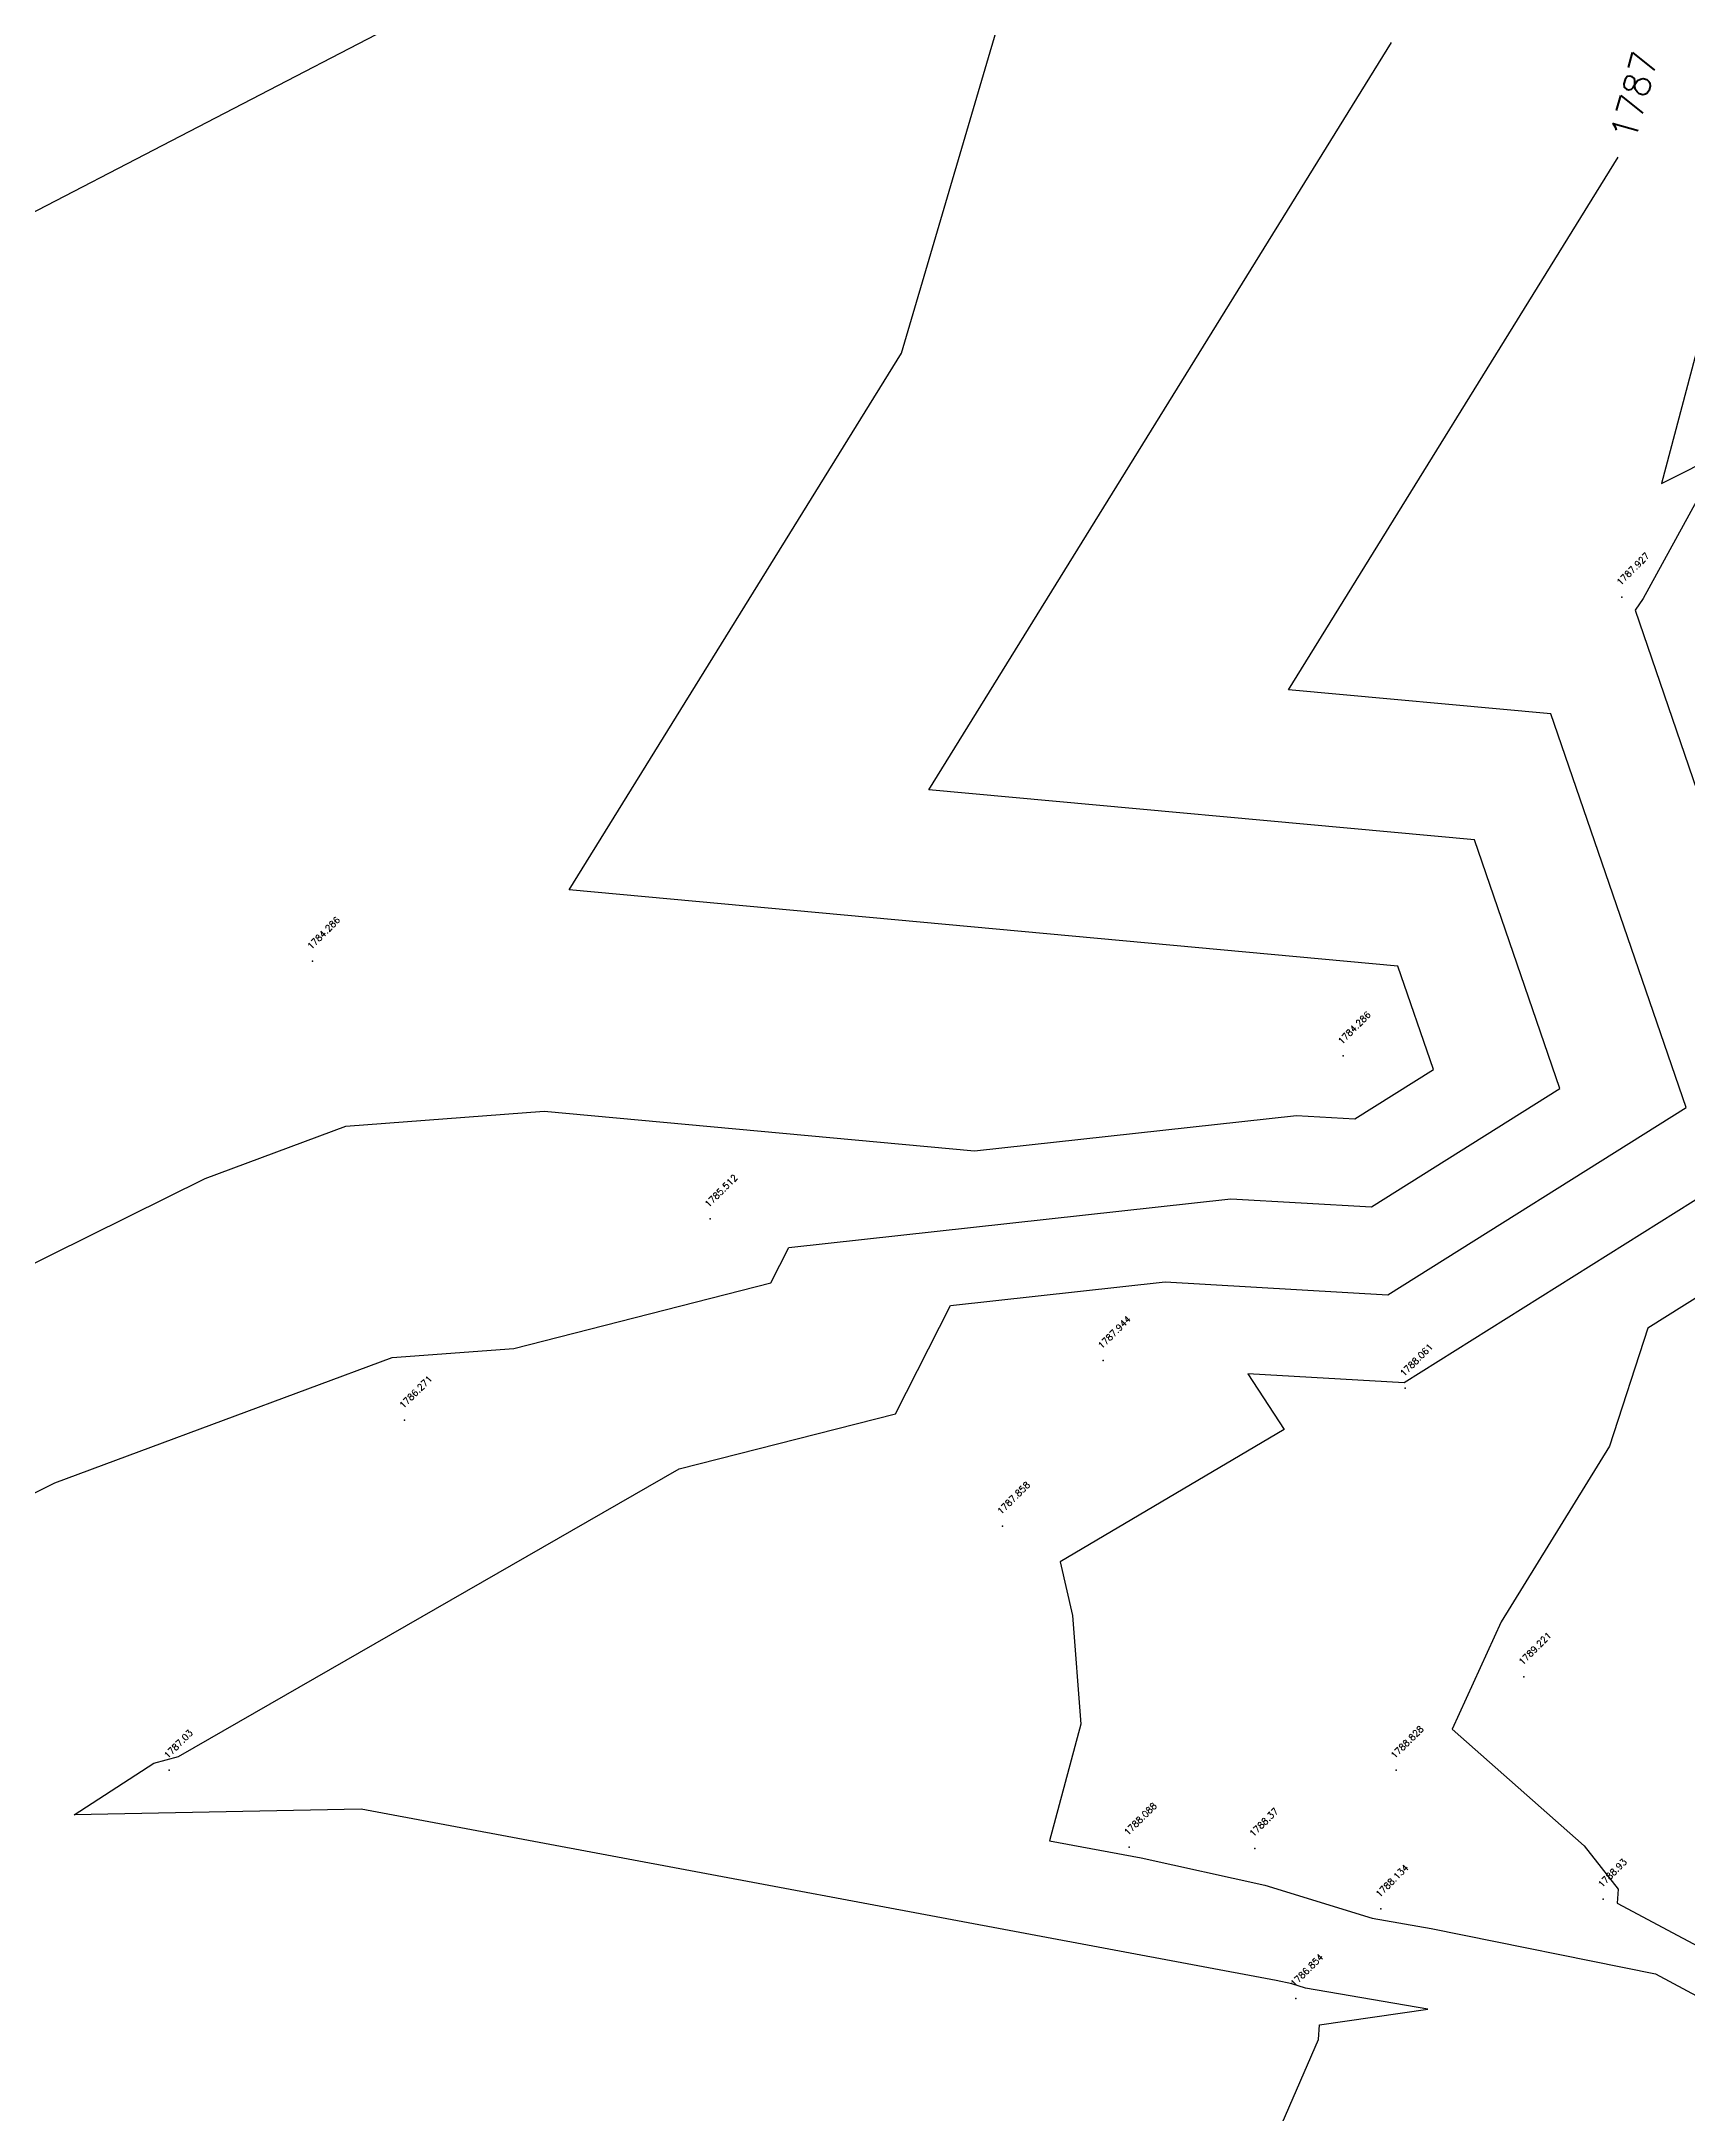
# Model space of a CAD drawing. Header units: inches. Extents: x 9956484 to 9957113, y 272553 to 273016.
# Drawn here: x 9956694 to 9956757.4, y 272677.7 to 272757.5 of the extents above; entities that cross this region are included whole.
import ezdxf
from ezdxf.enums import TextEntityAlignment as Align

# ---------------------------------------------------------------- set-up
doc = ezdxf.new("R2010")
doc.units = ezdxf.units.IN
doc.header["$MEASUREMENT"] = 0
doc.layers.add('Cont_Annotation', color=7, linetype='Continuous', lineweight=15)
for name, color, linetype in [('Contour', 4, 'Continuous'), ('Index_Contour', 8, 'Continuous'), ('Points', 7, 'Continuous'), ('Points-ELV', 6, 'Continuous'), ('Points-NUM', 4, 'Continuous'), ('Points-TXT', 3, 'Continuous')]:
    doc.layers.add(name, color=color, linetype=linetype)
doc.styles.add('Cont_Anno', font='')
doc.styles.add('romans', font='romans.shx')
doc.styles.get('Cont_Anno').set_extended_font_data('romans', bold=True)

# ---------------------------------------------------------------- blocks, each defined once
blk = doc.blocks.new('POINTS')
at = {"layer": 'Points'}
blk.add_line((0, 0), (0, 0), dxfattribs=at)
blk.add_point((0, 0), dxfattribs=at)
at = {"layer": 'Points-ELV', "style": 'romans'}
blk.add_attdef('ELEV', text='', height=1, rotation=45, dxfattribs=at).set_placement((0, 0), align=Align.BOTTOM_LEFT)
at = {"layer": 'Points-NUM', "style": 'romans'}
blk.add_attdef('PTNUM', text='', height=1, dxfattribs=at).set_placement((0, 0), align=Align.BOTTOM_RIGHT)
at = {"layer": 'Points-TXT', "style": 'romans'}
blk.add_attdef('DESC', text='', height=1, dxfattribs=at).set_placement((0, 0), align=Align.BOTTOM_RIGHT)

msp = doc.modelspace()

# ---------------------------------------------------------------- linework, layer by layer
at = {"layer": 'Contour'}
for points, elevation in [([(9956713.419, 272774.161), (9956708.896, 272758.797), (9956683.221, 272745.484), (9956637.314, 272759.632), (9956620.75, 272728.907), (9956615.648, 272718.536), (9956587.486, 272737.901), (9956586.458, 272737.508), (9956572.91, 272736.768), (9956545.098, 272709.32), (9956546.151, 272711.494), (9956548.783, 272716.917), (9956573.196, 272757.693)], 1784), ([(9956629.135, 272695.689), (9956634.17, 272693.826), (9956642.991, 272696.138), (9956659.494, 272692.686), (9956662.045, 272693.321), (9956672.854, 272694.013), (9956679.401, 272692.386), (9956685.54, 272697.586), (9956694.485, 272702.016), (9956707.466, 272706.838), (9956712.146, 272707.191), (9956722.043, 272709.711), (9956722.738, 272711.076), (9956739.738, 272712.95), (9956745.15, 272712.637), (9956752.395, 272717.185), (9956749.113, 272726.752), (9956728.124, 272728.682), (9956745.925, 272757.435)], 1786), ([(9956739.897, 272673.189), (9956743.111, 272680.599), (9956743.15, 272681.159), (9956747.325, 272681.771), (9956742.613, 272682.574), (9956742.087, 272682.737), (9956741.481, 272682.87), (9956706.279, 272689.464), (9956695.237, 272689.239), (9956698.305, 272691.238), (9956699.248, 272691.492), (9956718.518, 272702.555), (9956726.84, 272704.674), (9956728.958, 272708.838), (9956737.213, 272709.747), (9956745.783, 272709.251), (9956757.255, 272716.453), (9956752.059, 272731.601), (9956741.962, 272732.53), (9956754.648, 272753.021)], 1787), ([(9956759.046, 272750.769), (9956756.313, 272740.472), (9956758.69, 272741.661), (9956755.607, 272736.037), (9956755.299, 272735.59), (9956762.115, 272715.72), (9956746.415, 272705.866), (9956740.394, 272706.214), (9956741.797, 272704.064), (9956733.173, 272698.977), (9956733.647, 272696.912), (9956733.967, 272692.727), (9956732.76, 272688.247), (9956736.29, 272687.586), (9956741.045, 272686.54), (9956745.174, 272685.262), (9956747.447, 272684.874), (9956756.078, 272683.121), (9956759.576, 272681.254)], 1788), ([(9956766.975, 272714.988), (9956755.785, 272707.964), (9956754.309, 272703.426), (9956750.148, 272696.674), (9956748.251, 272692.534), (9956753.336, 272688.056), (9956754.645, 272686.381), (9956754.612, 272685.843), (9956762.378, 272681.697)], 1789)]:
    msp.add_lwpolyline(points, dxfattribs=dict(at, elevation=elevation))
at = {"layer": 'Index_Contour', "elevation": 1785}
msp.add_lwpolyline([(9956626.496, 272700.559), (9956635.261, 272697.314), (9956650.617, 272701.339), (9956652.021, 272701.046), (9956652.61, 272701.192), (9956657.095, 272701.549), (9956688.416, 272707.853), (9956700.274, 272713.727), (9956705.681, 272715.735), (9956713.315, 272716.311), (9956729.876, 272714.788), (9956742.262, 272716.153), (9956744.517, 272716.023), (9956747.535, 272717.917), (9956746.168, 272721.902), (9956714.287, 272724.835), (9956727.066, 272745.476), (9956732.613, 272764.318)], dxfattribs=at)

# ---------------------------------------------------------------- block references
at = {"layer": 'Points', "linetype": 'Continuous'}
ref = msp.add_blockref('POINTS', (9956754.789, 272736.096, 1787.927), dxfattribs=at)
ref.add_attrib('ELEV', '1787.927', dxfattribs={"layer": 'Points-ELV', "height": 0.25, "rotation": 45, "style": 'romans'}).set_placement((9956754.789, 272736.471, 1787.927), align=Align.BOTTOM_LEFT)
ref = msp.add_blockref('POINTS', (9956704.407, 272722.088, 1784.286), dxfattribs=at)
ref.add_attrib('ELEV', '1784.286', dxfattribs={"layer": 'Points-ELV', "height": 0.25, "rotation": 45, "style": 'romans'}).set_placement((9956704.407, 272722.463, 1784.286), align=Align.BOTTOM_LEFT)
ref = msp.add_blockref('POINTS', (9956744.065, 272718.44, 1784.286), dxfattribs=at)
ref.add_attrib('ELEV', '1784.286', dxfattribs={"layer": 'Points-ELV', "height": 0.25, "rotation": 45, "style": 'romans'}).set_placement((9956744.065, 272718.815, 1784.286), align=Align.BOTTOM_LEFT)
ref = msp.add_blockref('POINTS', (9956719.702, 272712.169, 1785.512), dxfattribs=at)
ref.add_attrib('ELEV', '1785.512', dxfattribs={"layer": 'Points-ELV', "height": 0.25, "rotation": 45, "style": 'romans'}).set_placement((9956719.702, 272712.544, 1785.512), align=Align.BOTTOM_LEFT)
ref = msp.add_blockref('POINTS', (9956734.83, 272706.724, 1787.944), dxfattribs=at)
ref.add_attrib('ELEV', '1787.944', dxfattribs={"layer": 'Points-ELV', "height": 0.25, "rotation": 45, "style": 'romans'}).set_placement((9956734.83, 272707.099, 1787.944), align=Align.BOTTOM_LEFT)
ref = msp.add_blockref('POINTS', (9956746.454, 272705.659, 1788.061), dxfattribs=at)
ref.add_attrib('ELEV', '1788.061', dxfattribs={"layer": 'Points-ELV', "height": 0.25, "rotation": 45, "style": 'romans'}).set_placement((9956746.454, 272706.034, 1788.061), align=Align.BOTTOM_LEFT)
ref = msp.add_blockref('POINTS', (9956707.95, 272704.427, 1786.271), dxfattribs=at)
ref.add_attrib('ELEV', '1786.271', dxfattribs={"layer": 'Points-ELV', "height": 0.25, "rotation": 45, "style": 'romans'}).set_placement((9956707.95, 272704.802, 1786.271), align=Align.BOTTOM_LEFT)
ref = msp.add_blockref('POINTS', (9956730.956, 272700.352, 1787.858), dxfattribs=at)
ref.add_attrib('ELEV', '1787.858', dxfattribs={"layer": 'Points-ELV', "height": 0.25, "rotation": 45, "style": 'romans'}).set_placement((9956730.956, 272700.727, 1787.858), align=Align.BOTTOM_LEFT)
ref = msp.add_blockref('POINTS', (9956751.018, 272694.559, 1789.221), dxfattribs=at)
ref.add_attrib('ELEV', '1789.221', dxfattribs={"layer": 'Points-ELV', "height": 0.25, "rotation": 45, "style": 'romans'}).set_placement((9956751.018, 272694.934, 1789.221), align=Align.BOTTOM_LEFT)
ref = msp.add_blockref('POINTS', (9956698.89, 272690.96, 1787.03), dxfattribs=at)
ref.add_attrib('ELEV', '1787.03', dxfattribs={"layer": 'Points-ELV', "height": 0.25, "rotation": 45, "style": 'romans'}).set_placement((9956698.89, 272691.335, 1787.03), align=Align.BOTTOM_LEFT)
ref = msp.add_blockref('POINTS', (9956746.098, 272690.958, 1788.828), dxfattribs=at)
ref.add_attrib('ELEV', '1788.828', dxfattribs={"layer": 'Points-ELV', "height": 0.25, "rotation": 45, "style": 'romans'}).set_placement((9956746.098, 272691.333, 1788.828), align=Align.BOTTOM_LEFT)
ref = msp.add_blockref('POINTS', (9956735.833, 272688.001, 1788.088), dxfattribs=at)
ref.add_attrib('ELEV', '1788.088', dxfattribs={"layer": 'Points-ELV', "height": 0.25, "rotation": 45, "style": 'romans'}).set_placement((9956735.833, 272688.376, 1788.088), align=Align.BOTTOM_LEFT)
ref = msp.add_blockref('POINTS', (9956740.66, 272687.947, 1788.37), dxfattribs=at)
ref.add_attrib('ELEV', '1788.37', dxfattribs={"layer": 'Points-ELV', "height": 0.25, "rotation": 45, "style": 'romans'}).set_placement((9956740.66, 272688.322, 1788.37), align=Align.BOTTOM_LEFT)
ref = msp.add_blockref('POINTS', (9956745.517, 272685.622, 1788.134), dxfattribs=at)
ref.add_attrib('ELEV', '1788.134', dxfattribs={"layer": 'Points-ELV', "height": 0.25, "rotation": 45, "style": 'romans'}).set_placement((9956745.517, 272685.997, 1788.134), align=Align.BOTTOM_LEFT)
ref = msp.add_blockref('POINTS', (9956754.07, 272685.996, 1788.93), dxfattribs=at)
ref.add_attrib('ELEV', '1788.93', dxfattribs={"layer": 'Points-ELV', "height": 0.25, "rotation": 45, "style": 'romans'}).set_placement((9956754.07, 272686.371, 1788.93), align=Align.BOTTOM_LEFT)
ref = msp.add_blockref('POINTS', (9956742.239, 272682.182, 1786.854), dxfattribs=at)
ref.add_attrib('ELEV', '1786.854', dxfattribs={"layer": 'Points-ELV', "height": 0.25, "rotation": 45, "style": 'romans'}).set_placement((9956742.239, 272682.557, 1786.854), align=Align.BOTTOM_LEFT)

# ---------------------------------------------------------------- texts
at = {"layer": 'Cont_Annotation', "style": 'Cont_Anno'}
msp.add_text('1787', height=1, rotation=74.71751, dxfattribs=at).set_placement((9956755.29, 272753.599, 1787))

doc.saveas('drawing.dxf')
